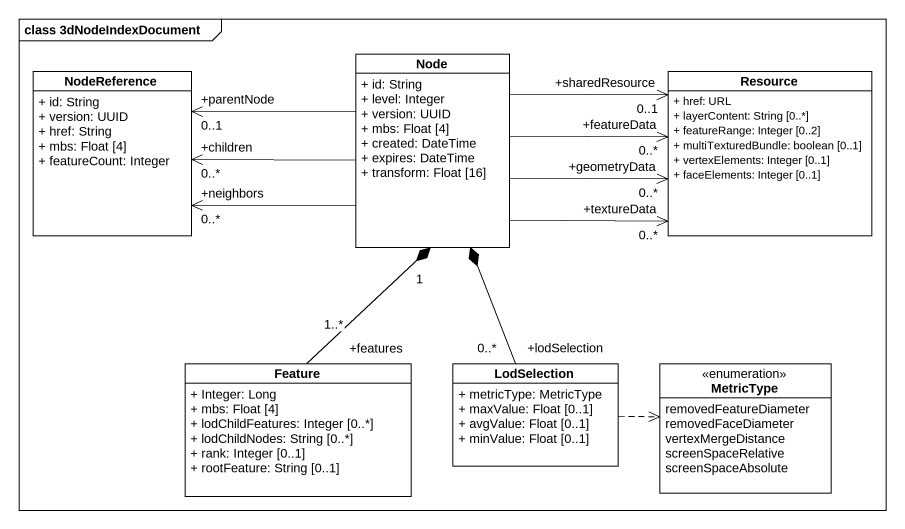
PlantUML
@startuml
mainframe class 3dNodeIndexDocument
hide circle
hide empty members
skinparam classAttributeIconSize 0
class NodeReference {
  + id: String
  + version: UUID
  + href: String
  + mbs: Float [4]
  + featureCount: Integer
}
class "Node" as Node_ {
  + id: String
  + level: Integer
  + version: UUID
  + mbs: Float [4]
  + created: DateTime
  + expires: DateTime
  + transform: Float [16]
}
class Resource {
  + href: URL
  + layerContent: String [0..*]
  + featureRange: Integer [0..2]
  + multiTexturedBundle: boolean [0..1]
  + vertexElements: Integer [0..1]
  + faceElements: Integer [0..1]
}
class Feature {
  + Integer: Long
  + mbs: Float [4]
  + lodChildFeatures: Integer [0..*]
  + lodChildNodes: String [0..*]
  + rank: Integer [0..1]
  + rootFeature: String [0..1]
}
class LodSelection {
  + metricType: MetricType
  + maxValue: Float [0..1]
  + avgValue: Float [0..1]
  + minValue: Float [0..1]
}
enum MetricType {
  removedFeatureDiameter
  removedFaceDiameter
  vertexMergeDistance
  screenSpaceRelative
  screenSpaceAbsolute
}
Node_ -left-> "+parentNode\n0..1" NodeReference
Node_ -left-> "+children\n0..*" NodeReference
Node_ -left-> "+neighbors\n0..*" NodeReference
Node_ -right-> "+sharedResource\n0..1" Resource
Node_ -right-> "+featureData\n0..*" Resource
Node_ -right-> "+geometryData\n0..*" Resource
Node_ -right-> "+textureData\n0..*" Resource
Feature "+features\n1..*" -up-* "1" Node_
LodSelection "+lodSelection\n0..*" -up-* Node_
LodSelection .right.> MetricType
@enduml
